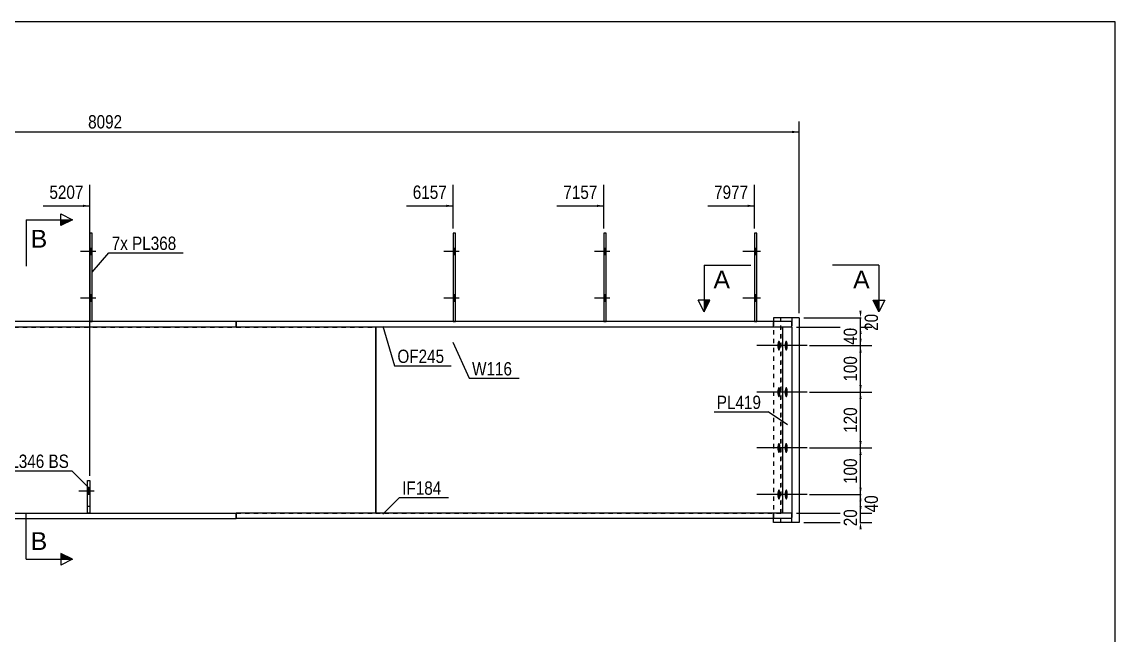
# Model space of a CAD drawing. Header units: millimetres. Extents: x -338 to 65, y -171 to 106.
# Drawn here: x -170.2 to 64.7, y -26.2 to 105.6 of the extents above; entities that cross this region are included whole.
import ezdxf

# ---------------------------------------------------------------- set-up
doc = ezdxf.new("R2010")
doc.units = ezdxf.units.MM
doc.linetypes.add('DXK_LINE_DOT1', pattern=[1.8814, 0.9407, -0.9407])
doc.linetypes.add('DXK_LINE_DOT2', pattern=[3.9198, 1.9599, -1.9599])
doc.styles.add('Arial', font='ARIAL.TTF', dxfattribs={"height": 0.2})
doc.styles.add('Arial Narrow', font='ARIALN.TTF', dxfattribs={"height": 0.2})

# ---------------------------------------------------------------- blocks, each defined once
blk = doc.blocks.new('Unknown-629260861-1210')
at = {"color": 5, "linetype": 'Continuous'}
for p, q in [((64.7, 105.61), (-335.3, 105.61)), ((64.7, -171.39), (64.7, 105.61))]:
    blk.add_line(p, q, dxfattribs=at)
blk = doc.blocks.new('Part-629260861-1775 - 1635')
at = {"color": 2, "linetype": 'Continuous'}
for p, q in [((-3.19, 42), (-8.7, 42)), ((-8.7, 42), (-8.7, 41.2)), ((-4.77, 42), (-4.77, 41.2)), ((-4.77, 40), (-4.77, 0)), ((-3.19, 42), (-3.19, -2)), ((-8.7, -2), (-8.7, -1.2)), ((-3.19, -2), (-8.7, -2)), ((-4.77, -2), (-4.77, -1.2))]:
    blk.add_line(p, q, dxfattribs=at)
at = {"color": 7, "linetype": 'DXK_LINE_DOT1'}
for p, q in [((-8.7, 41.2), (-8.7, -1.2)), ((-7.12, -2), (-7.12, 42)), ((-4.77, 41.2), (-4.77, 40)), ((-4.77, 0), (-4.77, -1.2))]:
    blk.add_line(p, q, dxfattribs=at)
blk = doc.blocks.new('Bolt-629260861-1647 - 1635')
at = {"linetype": 'Continuous'}
for points in [[(-44.64, 55.5), (-44.64, 56.9), (-45.14, 56.9), (-45.14, 55.5)], [(-44.64, 55.5), (-44.64, 56.9), (-45.14, 56.9), (-45.14, 55.5)], [(-44.64, 45.5), (-44.64, 46.9), (-45.14, 46.9), (-45.14, 45.5)], [(-44.64, 45.5), (-44.64, 46.9), (-45.14, 46.9), (-45.14, 45.5)]]:
    blk.add_hatch(color=3, dxfattribs=at).paths.add_polyline_path(points)
at = {"color": 3, "linetype": 'Continuous'}
for p, q in [((-44.64, 56.9), (-45.14, 56.9)), ((-44.64, 56.9), (-45.14, 56.9)), ((-43.84, 56.2), (-47.14, 56.2)), ((-43.84, 56.2), (-47.14, 56.2)), ((-44.64, 55.5), (-45.14, 55.5)), ((-44.64, 55.5), (-45.14, 55.5)), ((-43.84, 46.2), (-47.14, 46.2)), ((-43.84, 46.2), (-47.14, 46.2)), ((-44.64, 46.9), (-45.14, 46.9)), ((-44.64, 46.9), (-45.14, 46.9)), ((-44.64, 45.5), (-45.14, 45.5)), ((-44.64, 45.5), (-45.14, 45.5))]:
    blk.add_line(p, q, dxfattribs=at)
blk = doc.blocks.new('Bolt-629260861-1648 - 1635')
at = {"linetype": 'Continuous'}
for points in [[(-76.99, 55.5), (-76.99, 56.9), (-77.49, 56.9), (-77.49, 55.5)], [(-76.99, 55.5), (-76.99, 56.9), (-77.49, 56.9), (-77.49, 55.5)], [(-76.99, 45.5), (-76.99, 46.9), (-77.49, 46.9), (-77.49, 45.5)], [(-76.99, 45.5), (-76.99, 46.9), (-77.49, 46.9), (-77.49, 45.5)]]:
    blk.add_hatch(color=3, dxfattribs=at).paths.add_polyline_path(points)
at = {"color": 3, "linetype": 'Continuous'}
for p, q in [((-76.99, 56.9), (-77.49, 56.9)), ((-76.99, 56.9), (-77.49, 56.9)), ((-76.19, 56.2), (-79.49, 56.2)), ((-76.19, 56.2), (-79.49, 56.2)), ((-76.99, 55.5), (-77.49, 55.5)), ((-76.99, 55.5), (-77.49, 55.5)), ((-76.19, 46.2), (-79.49, 46.2)), ((-76.19, 46.2), (-79.49, 46.2)), ((-76.99, 46.9), (-77.49, 46.9)), ((-76.99, 46.9), (-77.49, 46.9)), ((-76.99, 45.5), (-77.49, 45.5)), ((-76.99, 45.5), (-77.49, 45.5))]:
    blk.add_line(p, q, dxfattribs=at)
blk = doc.blocks.new('Part-629260861-1653 - 1635')
at = {"color": 2, "linetype": 'Continuous'}
for p, q in [((-44.64, 60.2), (-45.14, 60.2)), ((-45.14, 60.2), (-45.14, 41.2)), ((-44.64, 41.2), (-44.64, 60.2))]:
    blk.add_line(p, q, dxfattribs=at)
at = {"color": 7, "linetype": 'DXK_LINE_DOT1'}
blk.add_line((-45.14, 41.2), (-44.64, 41.2), dxfattribs=at)
blk = doc.blocks.new('Part-629260861-1658 - 1635')
at = {"color": 2, "linetype": 'Continuous'}
for p, q in [((-76.99, 60.2), (-77.49, 60.2)), ((-77.49, 60.2), (-77.49, 41.2)), ((-76.99, 41.2), (-76.99, 60.2))]:
    blk.add_line(p, q, dxfattribs=at)
at = {"color": 7, "linetype": 'DXK_LINE_DOT1'}
blk.add_line((-77.49, 41.2), (-76.99, 41.2), dxfattribs=at)
blk = doc.blocks.new('Part-629260861-1871 - 1635')
at = {"color": 2, "linetype": 'Continuous'}
for p, q in [((-12.26, 60.2), (-12.76, 60.2)), ((-12.76, 60.2), (-12.76, 41.2)), ((-12.26, 41.2), (-12.26, 60.2))]:
    blk.add_line(p, q, dxfattribs=at)
at = {"color": 7, "linetype": 'DXK_LINE_DOT1'}
blk.add_line((-12.76, 41.2), (-12.26, 41.2), dxfattribs=at)
blk = doc.blocks.new('Part-629260861-1856 - 1635')
at = {"color": 7, "linetype": 'DXK_LINE_DOT1'}
for p, q in [((-156.04, 0), (-156.04, 7)), ((-156.04, 7), (-155.54, 7)), ((-155.54, 7), (-155.54, 0)), ((-156.04, 1.5), (-155.54, 1.5)), ((-155.54, 0), (-156.04, 0))]:
    blk.add_line(p, q, dxfattribs=at)
blk = doc.blocks.new('Part-629260861-1753 - 1635')
at = {"color": 2, "linetype": 'Continuous'}
for p, q in [((-61.19, 0), (-124.14, 0)), ((-124.14, 0), (-124.14, -1.2)), ((-28.84, 0), (-61.09, 0)), ((-4.75, 0), (-28.74, 0)), ((-4.75, -1.2), (-4.75, 0)), ((-61.19, -1.2), (-124.14, -1.2)), ((-28.84, -1.2), (-61.09, -1.2)), ((-4.75, -1.2), (-28.74, -1.2))]:
    blk.add_line(p, q, dxfattribs=at)
at = {"color": 7, "linetype": 'DXK_LINE_DOT1'}
blk.add_line((-8.72, -1.2), (-8.72, 0), dxfattribs=at)
blk = doc.blocks.new('Part-629260861-1699 - 1635')
at = {"color": 2, "linetype": 'Continuous'}
for p, q in [((-299.34, 41.2), (-299.34, 40)), ((-269.34, 41.2), (-299.34, 41.2)), ((-269.34, 40), (-299.34, 40)), ((-236.99, 41.2), (-269.24, 41.2)), ((-236.99, 40), (-269.24, 40)), ((-204.29, 41.2), (-236.89, 41.2)), ((-204.29, 40), (-236.89, 40)), ((-171.94, 41.2), (-204.19, 41.2)), ((-171.94, 40), (-204.19, 40)), ((-139.24, 41.2), (-171.84, 41.2)), ((-139.24, 40), (-171.84, 40)), ((-124.14, 41.2), (-139.14, 41.2)), ((-124.14, 40), (-139.14, 40)), ((-124.14, 40), (-124.14, 41.2))]:
    blk.add_line(p, q, dxfattribs=at)
blk = doc.blocks.new('Part-629260861-1721 - 1635')
at = {"color": 2, "linetype": 'Continuous'}
for p, q in [((-61.19, 41.2), (-124.14, 41.2)), ((-124.14, 41.2), (-124.14, 40)), ((-61.19, 40), (-124.14, 40)), ((-28.84, 41.2), (-61.09, 41.2)), ((-28.84, 40), (-61.09, 40)), ((-4.75, 41.2), (-28.74, 41.2)), ((-4.75, 40), (-28.74, 40)), ((-4.75, 40), (-4.75, 41.2))]:
    blk.add_line(p, q, dxfattribs=at)
at = {"color": 7, "linetype": 'DXK_LINE_DOT1'}
blk.add_line((-8.72, 40), (-8.72, 41.2), dxfattribs=at)
blk = doc.blocks.new('Part-629260861-1861 - 1635')
at = {"color": 2, "linetype": 'Continuous'}
for p, q in [((-156.04, 0), (-156.04, 7)), ((-156.04, 7), (-155.54, 7)), ((-155.54, 7), (-155.54, 0))]:
    blk.add_line(p, q, dxfattribs=at)
blk = doc.blocks.new('Part-629260861-1726 - 1635')
at = {"color": 2, "linetype": 'Continuous'}
for p, q in [((-94.14, 0), (-94.14, 40)), ((-6.7, 0), (-6.7, 40))]:
    blk.add_line(p, q, dxfattribs=at)
at = {"color": 7, "linetype": 'DXK_LINE_DOT1'}
for p, q in [((-61.19, 40), (-94.14, 40)), ((-28.84, 40), (-61.09, 40)), ((-6.7, 40), (-28.74, 40)), ((-6.77, 0), (-6.77, 40)), ((-94.14, 0), (-61.19, 0)), ((-61.09, 0), (-28.84, 0)), ((-28.74, 0), (-6.7, 0))]:
    blk.add_line(p, q, dxfattribs=at)
blk = doc.blocks.new('Part-629260861-1731 - 1635')
at = {"color": 2, "linetype": 'Continuous'}
for p, q in [((-299.34, -1.2), (-299.34, 0)), ((-299.34, 0), (-269.34, 0)), ((-269.24, 0), (-236.99, 0)), ((-236.89, 0), (-204.29, 0)), ((-204.19, 0), (-171.94, 0)), ((-171.84, 0), (-139.24, 0)), ((-139.14, 0), (-124.14, 0)), ((-124.14, -1.2), (-124.14, 0)), ((-299.34, -1.2), (-269.34, -1.2)), ((-269.24, -1.2), (-236.99, -1.2)), ((-236.89, -1.2), (-204.29, -1.2)), ((-204.19, -1.2), (-171.94, -1.2)), ((-171.84, -1.2), (-139.24, -1.2)), ((-139.14, -1.2), (-124.14, -1.2))]:
    blk.add_line(p, q, dxfattribs=at)
blk = doc.blocks.new('Part-629260861-1851 - 1635')
at = {"color": 2, "linetype": 'Continuous'}
for p, q in [((-155.04, 60.2), (-155.54, 60.2)), ((-155.54, 60.2), (-155.54, 41.2)), ((-155.04, 41.2), (-155.04, 60.2))]:
    blk.add_line(p, q, dxfattribs=at)
at = {"color": 7, "linetype": 'DXK_LINE_DOT1'}
blk.add_line((-155.54, 41.2), (-155.04, 41.2), dxfattribs=at)
blk = doc.blocks.new('Part-629260861-1876 - 1635')
at = {"color": 7, "linetype": 'DXK_LINE_DOT1'}
for p, q in [((-299.34, 40), (-299.34, 0)), ((-299.34, 40), (-269.34, 40)), ((-269.24, 40), (-236.99, 40)), ((-236.89, 40), (-204.29, 40)), ((-204.19, 40), (-171.94, 40)), ((-171.84, 40), (-139.24, 40)), ((-139.14, 40), (-94.14, 40)), ((-299.34, 0), (-269.34, 0)), ((-269.24, 0), (-236.99, 0)), ((-236.89, 0), (-221.09, 0)), ((-220.59, 0), (-204.29, 0)), ((-204.19, 0), (-171.94, 0)), ((-171.84, 0), (-156.04, 0)), ((-155.54, 0), (-139.24, 0)), ((-139.14, 0), (-94.14, 0))]:
    blk.add_line(p, q, dxfattribs=at)
at = {"color": 2, "linetype": 'Continuous'}
blk.add_line((-94.14, 40), (-94.14, 0), dxfattribs=at)
blk = doc.blocks.new('Bolt-629260861-1877 - 1635')
at = {"linetype": 'Continuous'}
for points in [[(-7.19, 36), (-7.19, 35.77), (-7.21, 35.55), (-7.25, 35.35), (-7.3, 35.18), (-7.35, 35.05), (-7.42, 34.95), (-7.49, 34.91), (-7.56, 34.91), (-7.62, 34.95), (-7.69, 35.05), (-7.74, 35.18), (-7.79, 35.35), (-7.83, 35.55), (-7.85, 35.77), (-7.85, 36), (-7.85, 36.23), (-7.83, 36.45), (-7.79, 36.65), (-7.74, 36.82), (-7.69, 36.95), (-7.62, 37.05), (-7.56, 37.09), (-7.49, 37.09), (-7.42, 37.05), (-7.35, 36.95), (-7.3, 36.82), (-7.25, 36.65), (-7.21, 36.45), (-7.19, 36.23)], [(-5.61, 36), (-5.62, 35.77), (-5.64, 35.55), (-5.68, 35.35), (-5.73, 35.18), (-5.78, 35.05), (-5.85, 34.95), (-5.91, 34.91), (-5.98, 34.91), (-6.05, 34.95), (-6.12, 35.05), (-6.17, 35.18), (-6.22, 35.35), (-6.26, 35.55), (-6.28, 35.77), (-6.28, 36), (-6.28, 36.23), (-6.26, 36.45), (-6.22, 36.65), (-6.17, 36.82), (-6.12, 36.95), (-6.05, 37.05), (-5.98, 37.09), (-5.91, 37.09), (-5.85, 37.05), (-5.78, 36.95), (-5.73, 36.82), (-5.68, 36.65), (-5.64, 36.45), (-5.62, 36.23)], [(-7.19, 26), (-7.19, 25.77), (-7.21, 25.55), (-7.25, 25.35), (-7.3, 25.18), (-7.35, 25.05), (-7.42, 24.95), (-7.49, 24.91), (-7.56, 24.91), (-7.62, 24.95), (-7.69, 25.05), (-7.74, 25.18), (-7.79, 25.35), (-7.83, 25.55), (-7.85, 25.77), (-7.85, 26), (-7.85, 26.23), (-7.83, 26.45), (-7.79, 26.65), (-7.74, 26.82), (-7.69, 26.95), (-7.62, 27.05), (-7.56, 27.09), (-7.49, 27.09), (-7.42, 27.05), (-7.35, 26.95), (-7.3, 26.82), (-7.25, 26.65), (-7.21, 26.45), (-7.19, 26.23)], [(-5.61, 26), (-5.62, 25.77), (-5.64, 25.55), (-5.68, 25.35), (-5.73, 25.18), (-5.78, 25.05), (-5.85, 24.95), (-5.91, 24.91), (-5.98, 24.91), (-6.05, 24.95), (-6.12, 25.05), (-6.17, 25.18), (-6.22, 25.35), (-6.26, 25.55), (-6.28, 25.77), (-6.28, 26), (-6.28, 26.23), (-6.26, 26.45), (-6.22, 26.65), (-6.17, 26.82), (-6.12, 26.95), (-6.05, 27.05), (-5.98, 27.09), (-5.91, 27.09), (-5.85, 27.05), (-5.78, 26.95), (-5.73, 26.82), (-5.68, 26.65), (-5.64, 26.45), (-5.62, 26.23)], [(-7.19, 14), (-7.19, 13.77), (-7.21, 13.55), (-7.25, 13.35), (-7.3, 13.18), (-7.35, 13.05), (-7.42, 12.95), (-7.49, 12.91), (-7.56, 12.91), (-7.62, 12.95), (-7.69, 13.05), (-7.74, 13.18), (-7.79, 13.35), (-7.83, 13.55), (-7.85, 13.77), (-7.85, 14), (-7.85, 14.23), (-7.83, 14.45), (-7.79, 14.65), (-7.74, 14.82), (-7.69, 14.95), (-7.62, 15.05), (-7.56, 15.09), (-7.49, 15.09), (-7.42, 15.05), (-7.35, 14.95), (-7.3, 14.82), (-7.25, 14.65), (-7.21, 14.45), (-7.19, 14.23)], [(-5.61, 14), (-5.62, 13.77), (-5.64, 13.55), (-5.68, 13.35), (-5.73, 13.18), (-5.78, 13.05), (-5.85, 12.95), (-5.91, 12.91), (-5.98, 12.91), (-6.05, 12.95), (-6.12, 13.05), (-6.17, 13.18), (-6.22, 13.35), (-6.26, 13.55), (-6.28, 13.77), (-6.28, 14), (-6.28, 14.23), (-6.26, 14.45), (-6.22, 14.65), (-6.17, 14.82), (-6.12, 14.95), (-6.05, 15.05), (-5.98, 15.09), (-5.91, 15.09), (-5.85, 15.05), (-5.78, 14.95), (-5.73, 14.82), (-5.68, 14.65), (-5.64, 14.45), (-5.62, 14.23)], [(-7.19, 4), (-7.19, 3.77), (-7.21, 3.55), (-7.25, 3.35), (-7.3, 3.18), (-7.35, 3.05), (-7.42, 2.95), (-7.49, 2.91), (-7.56, 2.91), (-7.62, 2.95), (-7.69, 3.05), (-7.74, 3.18), (-7.79, 3.35), (-7.83, 3.55), (-7.85, 3.77), (-7.85, 4), (-7.85, 4.23), (-7.83, 4.45), (-7.79, 4.65), (-7.74, 4.82), (-7.69, 4.95), (-7.62, 5.05), (-7.56, 5.09), (-7.49, 5.09), (-7.42, 5.05), (-7.35, 4.95), (-7.3, 4.82), (-7.25, 4.65), (-7.21, 4.45), (-7.19, 4.23)], [(-5.61, 4), (-5.62, 3.77), (-5.64, 3.55), (-5.68, 3.35), (-5.73, 3.18), (-5.78, 3.05), (-5.85, 2.95), (-5.91, 2.91), (-5.98, 2.91), (-6.05, 2.95), (-6.12, 3.05), (-6.17, 3.18), (-6.22, 3.35), (-6.26, 3.55), (-6.28, 3.77), (-6.28, 4), (-6.28, 4.23), (-6.26, 4.45), (-6.22, 4.65), (-6.17, 4.82), (-6.12, 4.95), (-6.05, 5.05), (-5.98, 5.09), (-5.91, 5.09), (-5.85, 5.05), (-5.78, 4.95), (-5.73, 4.82), (-5.68, 4.65), (-5.64, 4.45), (-5.62, 4.23)]]:
    blk.add_hatch(color=3, dxfattribs=at).paths.add_polyline_path(points)
at = {"color": 3, "linetype": 'Continuous'}
for p, q in [((-3.04, 36), (-12.26, 36)), ((-1.47, 36), (-10.69, 36)), ((-3.04, 26), (-12.26, 26)), ((-1.47, 26), (-10.69, 26)), ((-3.04, 14), (-12.26, 14)), ((-1.47, 14), (-10.69, 14)), ((-3.04, 4), (-12.26, 4)), ((-1.47, 4), (-10.69, 4))]:
    blk.add_line(p, q, dxfattribs=at)
blk = doc.blocks.new('Bolt-629260861-1882 - 1635')
at = {"linetype": 'Continuous'}
for points in [[(-155.04, 55.5), (-155.04, 56.9), (-155.54, 56.9), (-155.54, 55.5)], [(-155.04, 55.5), (-155.04, 56.9), (-155.54, 56.9), (-155.54, 55.5)], [(-155.04, 45.5), (-155.04, 46.9), (-155.54, 46.9), (-155.54, 45.5)], [(-155.04, 45.5), (-155.04, 46.9), (-155.54, 46.9), (-155.54, 45.5)]]:
    blk.add_hatch(color=3, dxfattribs=at).paths.add_polyline_path(points)
at = {"color": 3, "linetype": 'Continuous'}
for p, q in [((-155.04, 56.9), (-155.54, 56.9)), ((-155.04, 56.9), (-155.54, 56.9)), ((-154.24, 56.2), (-157.54, 56.2)), ((-154.24, 56.2), (-157.54, 56.2)), ((-155.04, 55.5), (-155.54, 55.5)), ((-155.04, 55.5), (-155.54, 55.5)), ((-154.24, 46.2), (-157.54, 46.2)), ((-154.24, 46.2), (-157.54, 46.2)), ((-155.04, 46.9), (-155.54, 46.9)), ((-155.04, 46.9), (-155.54, 46.9)), ((-155.04, 45.5), (-155.54, 45.5)), ((-155.04, 45.5), (-155.54, 45.5))]:
    blk.add_line(p, q, dxfattribs=at)
blk = doc.blocks.new('Bolt-629260861-1883 - 1635')
at = {"color": 3, "linetype": 'DXK_LINE_DOT2'}
for p, q in [((-154.59, 4.7), (-157.89, 4.7)), ((-155.54, 5.4), (-156.04, 5.4)), ((-155.54, 4), (-156.04, 4))]:
    blk.add_line(p, q, dxfattribs=at)
blk = doc.blocks.new('Bolt-629260861-1884 - 1635')
at = {"linetype": 'Continuous'}
blk.add_hatch(color=3, dxfattribs=at).paths.add_polyline_path([(-155.54, 4), (-155.54, 5.4), (-156.04, 5.4), (-156.04, 4)])
at = {"color": 3, "linetype": 'Continuous'}
for p, q in [((-154.59, 4.7), (-157.89, 4.7)), ((-155.54, 5.4), (-156.04, 5.4)), ((-155.54, 4), (-156.04, 4))]:
    blk.add_line(p, q, dxfattribs=at)
blk = doc.blocks.new('Bolt-629260861-1886 - 1635')
at = {"linetype": 'Continuous'}
for points in [[(-12.26, 55.5), (-12.26, 56.9), (-12.76, 56.9), (-12.76, 55.5)], [(-12.26, 55.5), (-12.26, 56.9), (-12.76, 56.9), (-12.76, 55.5)], [(-12.26, 45.5), (-12.26, 46.9), (-12.76, 46.9), (-12.76, 45.5)], [(-12.26, 45.5), (-12.26, 46.9), (-12.76, 46.9), (-12.76, 45.5)]]:
    blk.add_hatch(color=3, dxfattribs=at).paths.add_polyline_path(points)
at = {"color": 3, "linetype": 'Continuous'}
for p, q in [((-12.26, 56.9), (-12.76, 56.9)), ((-12.26, 56.9), (-12.76, 56.9)), ((-11.46, 56.2), (-15.26, 56.2)), ((-11.46, 56.2), (-15.26, 56.2)), ((-12.26, 55.5), (-12.76, 55.5)), ((-12.26, 55.5), (-12.76, 55.5)), ((-11.46, 46.2), (-15.26, 46.2)), ((-11.46, 46.2), (-15.26, 46.2)), ((-12.26, 46.9), (-12.76, 46.9)), ((-12.26, 46.9), (-12.76, 46.9)), ((-12.26, 45.5), (-12.76, 45.5)), ((-12.26, 45.5), (-12.76, 45.5))]:
    blk.add_line(p, q, dxfattribs=at)
blk = doc.blocks.new('StraightDimension-629260861-1999 - 1635')
at = {"linetype": 'Continuous'}
blk.add_hatch(color=7, dxfattribs=at).paths.add_polyline_path([(-46.64, 66.3), (-45.14, 66.05), (-46.64, 65.8)])
at = {"color": 7, "linetype": 'Continuous'}
for p, q in [((-45.14, 61.2), (-45.14, 70.55)), ((-55.2, 66.05), (-45.14, 66.05))]:
    blk.add_line(p, q, dxfattribs=at)
at = {"color": 0}
blk.add_wipeout([(-45.92, 66.95), (-45.92, 71.15), (-54.43, 71.15), (-54.43, 66.95)], dxfattribs=at)
at = {"color": 3, "style": 'Arial Narrow'}
blk.add_text('7157', height=2.863, dxfattribs=at).set_placement((-53.83, 67.55))
blk = doc.blocks.new('StraightDimension-629260861-1989 - 1635')
at = {"linetype": 'Continuous'}
blk.add_hatch(color=7, dxfattribs=at).paths.add_polyline_path([(-14.26, 66.3), (-12.76, 66.05), (-14.26, 65.8)])
at = {"color": 7, "linetype": 'Continuous'}
for p, q in [((-12.76, 61.2), (-12.76, 70.55)), ((-22.82, 66.05), (-12.76, 66.05))]:
    blk.add_line(p, q, dxfattribs=at)
at = {"color": 0}
blk.add_wipeout([(-13.54, 66.95), (-13.54, 71.15), (-22.05, 71.15), (-22.05, 66.95)], dxfattribs=at)
at = {"color": 3, "style": 'Arial Narrow'}
blk.add_text('7977', height=2.863, dxfattribs=at).set_placement((-21.45, 67.55))
blk = doc.blocks.new('StraightDimension-629260861-2009 - 1635')
at = {"linetype": 'Continuous'}
blk.add_hatch(color=7, dxfattribs=at).paths.add_polyline_path([(-78.99, 66.3), (-77.49, 66.05), (-78.99, 65.8)])
at = {"color": 7, "linetype": 'Continuous'}
for p, q in [((-77.49, 61.2), (-77.49, 70.55)), ((-87.55, 66.05), (-77.49, 66.05))]:
    blk.add_line(p, q, dxfattribs=at)
at = {"color": 0}
blk.add_wipeout([(-78.27, 66.95), (-78.27, 71.15), (-86.78, 71.15), (-86.78, 66.95)], dxfattribs=at)
at = {"color": 3, "style": 'Arial Narrow'}
blk.add_text('6157', height=2.863, dxfattribs=at).set_placement((-86.18, 67.55))
blk = doc.blocks.new('StraightDimension-629260861-1980 - 1635')
at = {"linetype": 'Continuous'}
blk.add_hatch(color=7, dxfattribs=at).paths.add_polyline_path([(-4.69, 82.18), (-3.19, 81.93), (-4.69, 81.68)])
at = {"color": 7, "linetype": 'Continuous'}
for p, q in [((-3.19, 43), (-3.19, 84.18)), ((-301.34, 81.93), (-3.19, 81.93))]:
    blk.add_line(p, q, dxfattribs=at)
at = {"color": 0}
blk.add_wipeout([(-148.01, 82.08), (-148.01, 86.28), (-156.52, 86.28), (-156.52, 82.08)], dxfattribs=at)
at = {"color": 3, "style": 'Arial Narrow'}
blk.add_text('8092', height=2.863, dxfattribs=at).set_placement((-155.92, 82.68))
blk = doc.blocks.new('StraightDimension-629260861-2023 - 1635')
at = {"linetype": 'Continuous'}
blk.add_hatch(color=7, dxfattribs=at).paths.add_polyline_path([(-157.04, 66.3), (-155.54, 66.05), (-157.04, 65.8)])
at = {"color": 7, "linetype": 'Continuous'}
for p, q in [((-155.54, 8), (-155.54, 70.55)), ((-165.6, 66.05), (-155.54, 66.05))]:
    blk.add_line(p, q, dxfattribs=at)
at = {"color": 0}
blk.add_wipeout([(-156.32, 66.95), (-156.32, 71.15), (-164.83, 71.15), (-164.83, 66.95)], dxfattribs=at)
at = {"color": 3, "style": 'Arial Narrow'}
blk.add_text('5207', height=2.863, dxfattribs=at).set_placement((-164.23, 67.55))
blk = doc.blocks.new('StraightDimension-629260861-2565 - 1635')
at = {"linetype": 'Continuous'}
for points in [[(10.25, 43.5), (10, 42), (9.75, 43.5)], [(9.75, 38.5), (10, 40), (10.25, 38.5)]]:
    blk.add_hatch(color=7, dxfattribs=at).paths.add_polyline_path(points)
at = {"color": 7, "linetype": 'Continuous'}
for p, q in [((-3.75, 40), (12.25, 40)), ((-2.19, 42), (12.25, 42)), ((10, 40), (10, 42))]:
    blk.add_line(p, q, dxfattribs=at)
at = {"color": 0}
blk.add_wipeout([(14.35, 43.43), (10.15, 43.43), (10.15, 38.57), (14.35, 38.57)], dxfattribs=at)
at = {"color": 3, "style": 'Arial Narrow'}
blk.add_text('20', height=2.863, rotation=90.0002, dxfattribs=at).set_placement((13.75, 39.17))
blk = doc.blocks.new('StraightDimension-629260861-2566 - 1635')
at = {"linetype": 'Continuous'}
for points in [[(9.75, 38.5), (10, 40), (10.25, 38.5)], [(10.25, 37.5), (10, 36), (9.75, 37.5)]]:
    blk.add_hatch(color=7, dxfattribs=at).paths.add_polyline_path(points)
at = {"color": 7, "linetype": 'Continuous'}
for p, q in [((-3.75, 40), (12.4, 40)), ((10, 36), (10, 40)), ((-0.99, 36), (12.4, 36))]:
    blk.add_line(p, q, dxfattribs=at)
at = {"color": 0}
blk.add_wipeout([(9.85, 40.43), (5.65, 40.43), (5.65, 35.57), (9.85, 35.57)], dxfattribs=at)
at = {"color": 3, "style": 'Arial Narrow'}
blk.add_text('40', height=2.863, rotation=90.0002, dxfattribs=at).set_placement((9.25, 36.17))
blk = doc.blocks.new('StraightDimension-629260861-2567 - 1635')
at = {"linetype": 'Continuous'}
for points in [[(9.75, 34.5), (10, 36), (10.25, 34.5)], [(10.25, 27.5), (10, 26), (9.75, 27.5)]]:
    blk.add_hatch(color=7, dxfattribs=at).paths.add_polyline_path(points)
at = {"color": 7, "linetype": 'Continuous'}
for p, q in [((-0.99, 36), (12.4, 36)), ((10, 26), (10, 36)), ((-0.99, 26), (12.4, 26))]:
    blk.add_line(p, q, dxfattribs=at)
at = {"color": 0}
blk.add_wipeout([(9.85, 34.34), (5.65, 34.34), (5.65, 27.66), (9.85, 27.66)], dxfattribs=at)
at = {"color": 3, "style": 'Arial Narrow'}
blk.add_text('100', height=2.863, rotation=90.0002, dxfattribs=at).set_placement((9.25, 28.26))
blk = doc.blocks.new('StraightDimension-629260861-2568 - 1635')
at = {"linetype": 'Continuous'}
for points in [[(9.75, 24.5), (10, 26), (10.25, 24.5)], [(10.25, 15.5), (10, 14), (9.75, 15.5)]]:
    blk.add_hatch(color=7, dxfattribs=at).paths.add_polyline_path(points)
at = {"color": 7, "linetype": 'Continuous'}
for p, q in [((-0.99, 26), (12.4, 26)), ((10, 14), (10, 26)), ((-0.99, 14), (12.4, 14))]:
    blk.add_line(p, q, dxfattribs=at)
at = {"color": 0}
blk.add_wipeout([(9.85, 23.34), (5.65, 23.34), (5.65, 16.66), (9.85, 16.66)], dxfattribs=at)
at = {"color": 3, "style": 'Arial Narrow'}
blk.add_text('120', height=2.863, rotation=90.0002, dxfattribs=at).set_placement((9.25, 17.26))
blk = doc.blocks.new('StraightDimension-629260861-2569 - 1635')
at = {"linetype": 'Continuous'}
for points in [[(9.75, 12.5), (10, 14), (10.25, 12.5)], [(10.25, 5.5), (10, 4), (9.75, 5.5)]]:
    blk.add_hatch(color=7, dxfattribs=at).paths.add_polyline_path(points)
at = {"color": 7, "linetype": 'Continuous'}
for p, q in [((-0.99, 14), (12.4, 14)), ((10, 4), (10, 14)), ((-0.99, 4), (12.4, 4))]:
    blk.add_line(p, q, dxfattribs=at)
at = {"color": 0}
blk.add_wipeout([(9.85, 12.34), (5.65, 12.34), (5.65, 5.66), (9.85, 5.66)], dxfattribs=at)
at = {"color": 3, "style": 'Arial Narrow'}
blk.add_text('100', height=2.863, rotation=90.0002, dxfattribs=at).set_placement((9.25, 6.26))
blk = doc.blocks.new('StraightDimension-629260861-2570 - 1635')
at = {"linetype": 'Continuous'}
for points in [[(9.75, 2.5), (10, 4), (10.25, 2.5)], [(10.25, 1.5), (10, 0), (9.75, 1.5)]]:
    blk.add_hatch(color=7, dxfattribs=at).paths.add_polyline_path(points)
at = {"color": 7, "linetype": 'Continuous'}
for p, q in [((-0.99, 4), (12.25, 4)), ((10, 0), (10, 4)), ((-3.77, 0), (12.25, 0))]:
    blk.add_line(p, q, dxfattribs=at)
at = {"color": 0}
blk.add_wipeout([(14.35, 4.43), (10.15, 4.43), (10.15, -0.43), (14.35, -0.43)], dxfattribs=at)
at = {"color": 3, "style": 'Arial Narrow'}
blk.add_text('40', height=2.863, rotation=90.0002, dxfattribs=at).set_placement((13.75, 0.17))
blk = doc.blocks.new('StraightDimension-629260861-2571 - 1635')
at = {"linetype": 'Continuous'}
for points in [[(10.25, 1.5), (10, 0), (9.75, 1.5)], [(9.75, -3.5), (10, -2), (10.25, -3.5)]]:
    blk.add_hatch(color=7, dxfattribs=at).paths.add_polyline_path(points)
at = {"color": 7, "linetype": 'Continuous'}
for p, q in [((-3.77, 0), (12.4, 0)), ((10, -2), (10, 0)), ((-2.19, -2), (12.4, -2))]:
    blk.add_line(p, q, dxfattribs=at)
at = {"color": 0}
blk.add_wipeout([(9.85, 1.43), (5.65, 1.43), (5.65, -3.43), (9.85, -3.43)], dxfattribs=at)
at = {"color": 3, "style": 'Arial Narrow'}
blk.add_text('20', height=2.863, rotation=90.0002, dxfattribs=at).set_placement((9.25, -2.83))
blk = doc.blocks.new('MarkSet-629260861-2099 - 1635')
at = {"color": 0}
blk.add_wipeout([(-165.33, 9.71), (-165.33, 12.71), (-174.83, 12.71), (-174.83, 9.71)], dxfattribs=at)
blk.add_wipeout([(-165.33, 9.71), (-165.33, 12.71), (-174.83, 12.71), (-174.83, 9.71)], dxfattribs=at)
blk.add_wipeout([(-160.05, 9.71), (-160.05, 12.71), (-164.43, 12.71), (-164.43, 9.71)], dxfattribs=at)
blk.add_wipeout([(-160.05, 9.71), (-160.05, 12.71), (-164.43, 12.71), (-164.43, 9.71)], dxfattribs=at)
at = {"color": 7, "linetype": 'Continuous'}
for p in [(-175.43, 9.11), (-155.91, 5.57)]:
    blk.add_line(p, (-159.45, 9.11), dxfattribs=at)
at = {"color": 3, "style": 'Arial Narrow'}
for s, p in [('PL346', (-174.83, 9.71)), ('BS', (-164.43, 9.71))]:
    blk.add_text(s, height=2.863, dxfattribs=at).set_placement(p)
blk = doc.blocks.new('Mark-629260861-1717 - 1635')
at = {"color": 0}
blk.add_wipeout([(-79.43, 32.27), (-79.43, 35.27), (-89.48, 35.27), (-89.48, 32.27)], dxfattribs=at)
blk.add_wipeout([(-79.43, 32.27), (-79.43, 35.27), (-89.48, 35.27), (-89.48, 32.27)], dxfattribs=at)
at = {"color": 7, "linetype": 'Continuous'}
for p, q in [((-92.58, 40.2), (-90.08, 31.67)), ((-90.08, 31.67), (-77.93, 31.67))]:
    blk.add_line(p, q, dxfattribs=at)
at = {"color": 3, "style": 'Arial Narrow'}
blk.add_text('OF245', height=2.863, dxfattribs=at).set_placement((-89.48, 32.27))
blk = doc.blocks.new('Mark-629260861-1722 - 1635')
at = {"color": 0}
blk.add_wipeout([(-64.85, 29.59), (-64.85, 32.59), (-73.44, 32.59), (-73.44, 29.59)], dxfattribs=at)
blk.add_wipeout([(-64.85, 29.59), (-64.85, 32.59), (-73.44, 32.59), (-73.44, 29.59)], dxfattribs=at)
at = {"color": 7, "linetype": 'Continuous'}
for p, q in [((-77.57, 36.73), (-74.04, 28.99)), ((-74.04, 28.99), (-63.35, 28.99))]:
    blk.add_line(p, q, dxfattribs=at)
at = {"color": 3, "style": 'Arial Narrow'}
blk.add_text('W116', height=2.863, dxfattribs=at).set_placement((-73.44, 29.59))
blk = doc.blocks.new('SectionMark-629260861-2074 - 1635')
at = {"linetype": 'Continuous'}
for points in [[(-161.76, 61.81), (-161.76, 63.06), (-159.26, 63.06)], [(-161.76, -9.93), (-161.76, -8.68), (-159.26, -9.93)]]:
    blk.add_hatch(color=30, dxfattribs=at).paths.add_polyline_path(points)
at = {"color": 30, "linetype": 'Continuous'}
for p, q in [((-161.76, 61.81), (-161.76, 64.31)), ((-161.76, 64.31), (-159.26, 63.06)), ((-169.26, 63.06), (-159.26, 63.06)), ((-159.26, 63.06), (-161.76, 61.81)), ((-159.26, -9.93), (-161.76, -8.68)), ((-161.76, -8.68), (-161.76, -11.18)), ((-169.26, -9.93), (-159.26, -9.93)), ((-159.26, -9.93), (-161.76, -11.18))]:
    blk.add_line(p, q, dxfattribs=at)
at = {"color": 0, "linetype": 'Continuous'}
for points in [[(-164.7, 57.06), (-164.7, 61.06), (-168.26, 61.06), (-168.26, 57.06)], [(-164.7, -7.93), (-164.7, -3.93), (-168.26, -3.93), (-168.26, -7.93)]]:
    blk.add_wipeout(points, dxfattribs=at)
at = {"color": 30, "linetype": 'Continuous'}
for p, q in [((-169.26, 63.06), (-169.26, 53.06)), ((-169.26, -9.93), (-169.26, 0.07))]:
    blk.add_line(p, q, dxfattribs=at)
at = {"color": 96, "linetype": 'Continuous', "style": 'Arial'}
for p in [(-168.26, 57.06), (-168.26, -7.93)]:
    blk.add_text('B', height=3.82, dxfattribs=at).set_placement(p)
blk = doc.blocks.new('Mark-629260861-1749 - 1635')
at = {"color": 0}
blk.add_wipeout([(-80.04, 3.94), (-80.04, 6.94), (-88.45, 6.94), (-88.45, 3.94)], dxfattribs=at)
blk.add_wipeout([(-80.04, 3.94), (-80.04, 6.94), (-88.45, 6.94), (-88.45, 3.94)], dxfattribs=at)
at = {"color": 7, "linetype": 'Continuous'}
for p, q in [((-92.58, -0.2), (-89.05, 3.34)), ((-89.05, 3.34), (-78.54, 3.34))]:
    blk.add_line(p, q, dxfattribs=at)
at = {"color": 3, "style": 'Arial Narrow'}
blk.add_text('IF184', height=2.863, dxfattribs=at).set_placement((-88.45, 3.94))
blk = doc.blocks.new('Mark-629260861-1771 - 1635')
at = {"color": 7, "linetype": 'Continuous'}
blk.add_line((-5.67, 18.98), (-9.87, 21.78), dxfattribs=at)
at = {"color": 0}
blk.add_wipeout([(-11.37, 22.38), (-11.37, 25.38), (-20.87, 25.38), (-20.87, 22.38)], dxfattribs=at)
blk.add_wipeout([(-11.37, 22.38), (-11.37, 25.38), (-20.87, 25.38), (-20.87, 22.38)], dxfattribs=at)
at = {"color": 7, "linetype": 'Continuous'}
blk.add_line((-21.47, 21.78), (-9.87, 21.78), dxfattribs=at)
at = {"color": 3, "style": 'Arial Narrow'}
blk.add_text('PL419', height=2.863, dxfattribs=at).set_placement((-20.87, 22.38))
blk = doc.blocks.new('SectionMark-629260861-2072 - 1635')
at = {"linetype": 'Continuous'}
for points in [[(-23.59, 45.8), (-22.34, 45.8), (-23.59, 43.3)], [(12.72, 45.8), (13.97, 45.8), (13.97, 43.3)]]:
    blk.add_hatch(color=30, dxfattribs=at).paths.add_polyline_path(points)
at = {"color": 30, "linetype": 'Continuous'}
for p, q in [((-23.59, 53.3), (-23.59, 43.3)), ((13.97, 53.3), (13.97, 43.3)), ((-23.59, 43.3), (-24.84, 45.8)), ((-22.34, 45.8), (-24.84, 45.8)), ((-23.59, 43.3), (-22.34, 45.8)), ((12.72, 45.8), (15.22, 45.8)), ((13.97, 43.3), (12.72, 45.8)), ((15.22, 45.8), (13.97, 43.3))]:
    blk.add_line(p, q, dxfattribs=at)
at = {"color": 0, "linetype": 'Continuous'}
for points in [[(-18.03, 48.3), (-18.03, 52.3), (-21.59, 52.3), (-21.59, 48.3)], [(11.97, 48.3), (11.97, 52.3), (8.41, 52.3), (8.41, 48.3)]]:
    blk.add_wipeout(points, dxfattribs=at)
at = {"color": 30, "linetype": 'Continuous'}
for p, q in [((-23.59, 53.3), (-13.59, 53.3)), ((13.97, 53.3), (3.97, 53.3))]:
    blk.add_line(p, q, dxfattribs=at)
at = {"color": 96, "linetype": 'Continuous', "style": 'Arial'}
for p in [(-21.59, 48.3), (8.41, 48.3)]:
    blk.add_text('A', height=3.82, dxfattribs=at).set_placement(p)
blk = doc.blocks.new('MarkSet-629260861-2441 - 1635')
at = {"color": 0}
blk.add_wipeout([(-147.38, 56.57), (-147.38, 59.57), (-150.85, 59.57), (-150.85, 56.57)], dxfattribs=at)
blk.add_wipeout([(-147.38, 56.57), (-147.38, 59.57), (-150.85, 59.57), (-150.85, 56.57)], dxfattribs=at)
at = {"color": 7, "linetype": 'Continuous'}
blk.add_line((-155.04, 51.8), (-151.45, 55.97), dxfattribs=at)
at = {"color": 0}
blk.add_wipeout([(-136.97, 56.57), (-136.97, 59.57), (-146.48, 59.57), (-146.48, 56.57)], dxfattribs=at)
blk.add_wipeout([(-136.97, 56.57), (-136.97, 59.57), (-146.48, 59.57), (-146.48, 56.57)], dxfattribs=at)
at = {"color": 7, "linetype": 'Continuous'}
blk.add_line((-151.45, 55.97), (-135.47, 55.97), dxfattribs=at)
at = {"color": 3, "style": 'Arial Narrow'}
for s, p in [('7x', (-150.85, 56.57)), ('PL368', (-146.48, 56.57))]:
    blk.add_text(s, height=2.863, dxfattribs=at).set_placement(p)

msp = doc.modelspace()

# ---------------------------------------------------------------- block references
for name in ['Unknown-629260861-1210', 'Part-629260861-1851 - 1635', 'Part-629260861-1658 - 1635', 'Part-629260861-1653 - 1635', 'Part-629260861-1871 - 1635', 'Bolt-629260861-1882 - 1635', 'Bolt-629260861-1648 - 1635', 'Bolt-629260861-1647 - 1635', 'Bolt-629260861-1886 - 1635', 'Part-629260861-1699 - 1635', 'Part-629260861-1876 - 1635', 'Part-629260861-1721 - 1635', 'Part-629260861-1726 - 1635', 'Part-629260861-1775 - 1635', 'Bolt-629260861-1877 - 1635', 'Bolt-629260861-1883 - 1635', 'Bolt-629260861-1884 - 1635', 'Part-629260861-1856 - 1635', 'Part-629260861-1861 - 1635', 'Part-629260861-1731 - 1635', 'Part-629260861-1753 - 1635']:
    msp.add_blockref(name, (0, 0))

# ---------------------------------------------------------------- next in the draw order: block references
for name in ['StraightDimension-629260861-2009 - 1635', 'StraightDimension-629260861-1999 - 1635', 'StraightDimension-629260861-1989 - 1635']:
    msp.add_blockref(name, (0, 0))

# ---------------------------------------------------------------- next in the draw order: block references
msp.add_blockref('StraightDimension-629260861-1980 - 1635', (0, 0))

# ---------------------------------------------------------------- next in the draw order: block references
for name in ['StraightDimension-629260861-2023 - 1635', 'StraightDimension-629260861-2565 - 1635', 'Mark-629260861-1717 - 1635', 'Mark-629260861-1771 - 1635', 'Mark-629260861-1749 - 1635']:
    msp.add_blockref(name, (0, 0))

# ---------------------------------------------------------------- next in the draw order: block references
for name in ['MarkSet-629260861-2441 - 1635', 'SectionMark-629260861-2072 - 1635', 'StraightDimension-629260861-2566 - 1635', 'Mark-629260861-1722 - 1635', 'MarkSet-629260861-2099 - 1635']:
    msp.add_blockref(name, (0, 0))

# ---------------------------------------------------------------- next in the draw order: block references
for name in ['SectionMark-629260861-2074 - 1635', 'StraightDimension-629260861-2567 - 1635']:
    msp.add_blockref(name, (0, 0))

# ---------------------------------------------------------------- next in the draw order: block references
msp.add_blockref('StraightDimension-629260861-2568 - 1635', (0, 0))

# ---------------------------------------------------------------- next in the draw order: block references
msp.add_blockref('StraightDimension-629260861-2569 - 1635', (0, 0))

# ---------------------------------------------------------------- next in the draw order: block references
msp.add_blockref('StraightDimension-629260861-2570 - 1635', (0, 0))

# ---------------------------------------------------------------- next in the draw order: block references
msp.add_blockref('StraightDimension-629260861-2571 - 1635', (0, 0))

doc.saveas('drawing.dxf')
